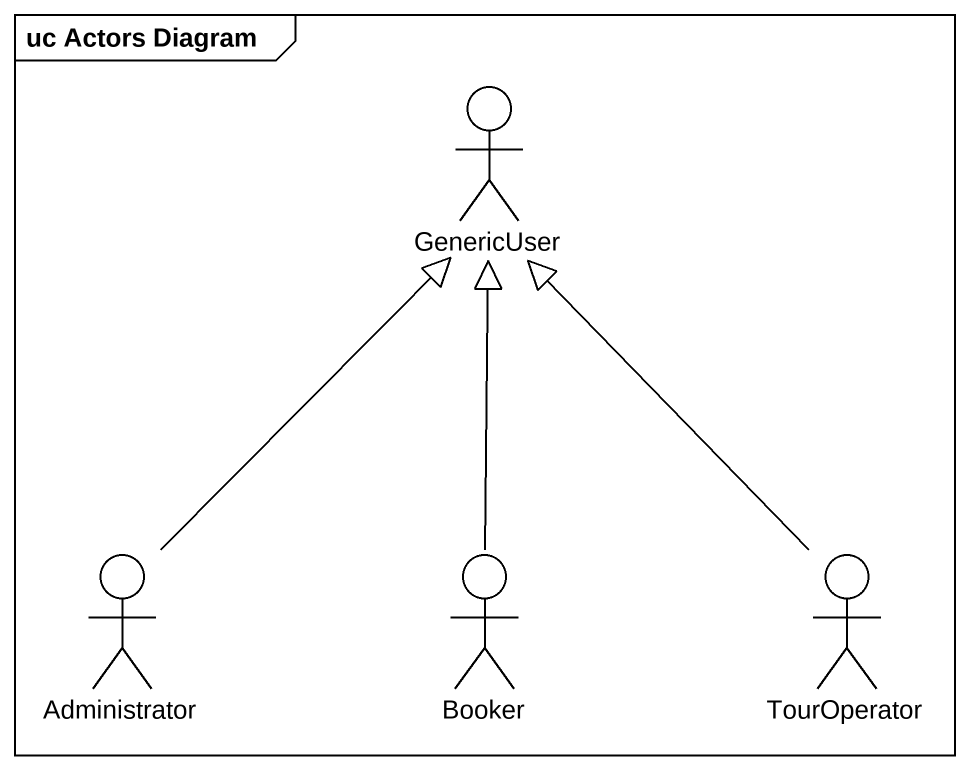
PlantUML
@startuml
mainframe uc Actors Diagram
actor GenericUser
actor Administrator
actor Booker
actor TourOperator
Administrator -up-|> GenericUser
Booker -up-|> GenericUser
TourOperator -up-|> GenericUser
@enduml
